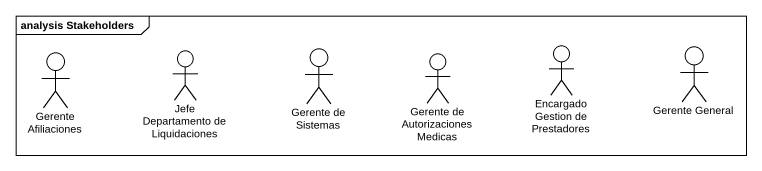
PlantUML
@startuml
mainframe analysis Stakeholders
actor "Gerente Afiliaciones" as Gerente_Afiliaciones
actor "Jefe Departamento de Liquidaciones" as Jefe_Departamento_de
actor "Gerente de Sistemas" as Gerente_de_Sistemas
actor "Gerente de Autorizaciones Medicas" as Gerente_de_Autorizaciones
actor "Encargado Gestion de Prestadores" as Encargado_Gestion_de
actor "Gerente General" as Gerente_General
@enduml
